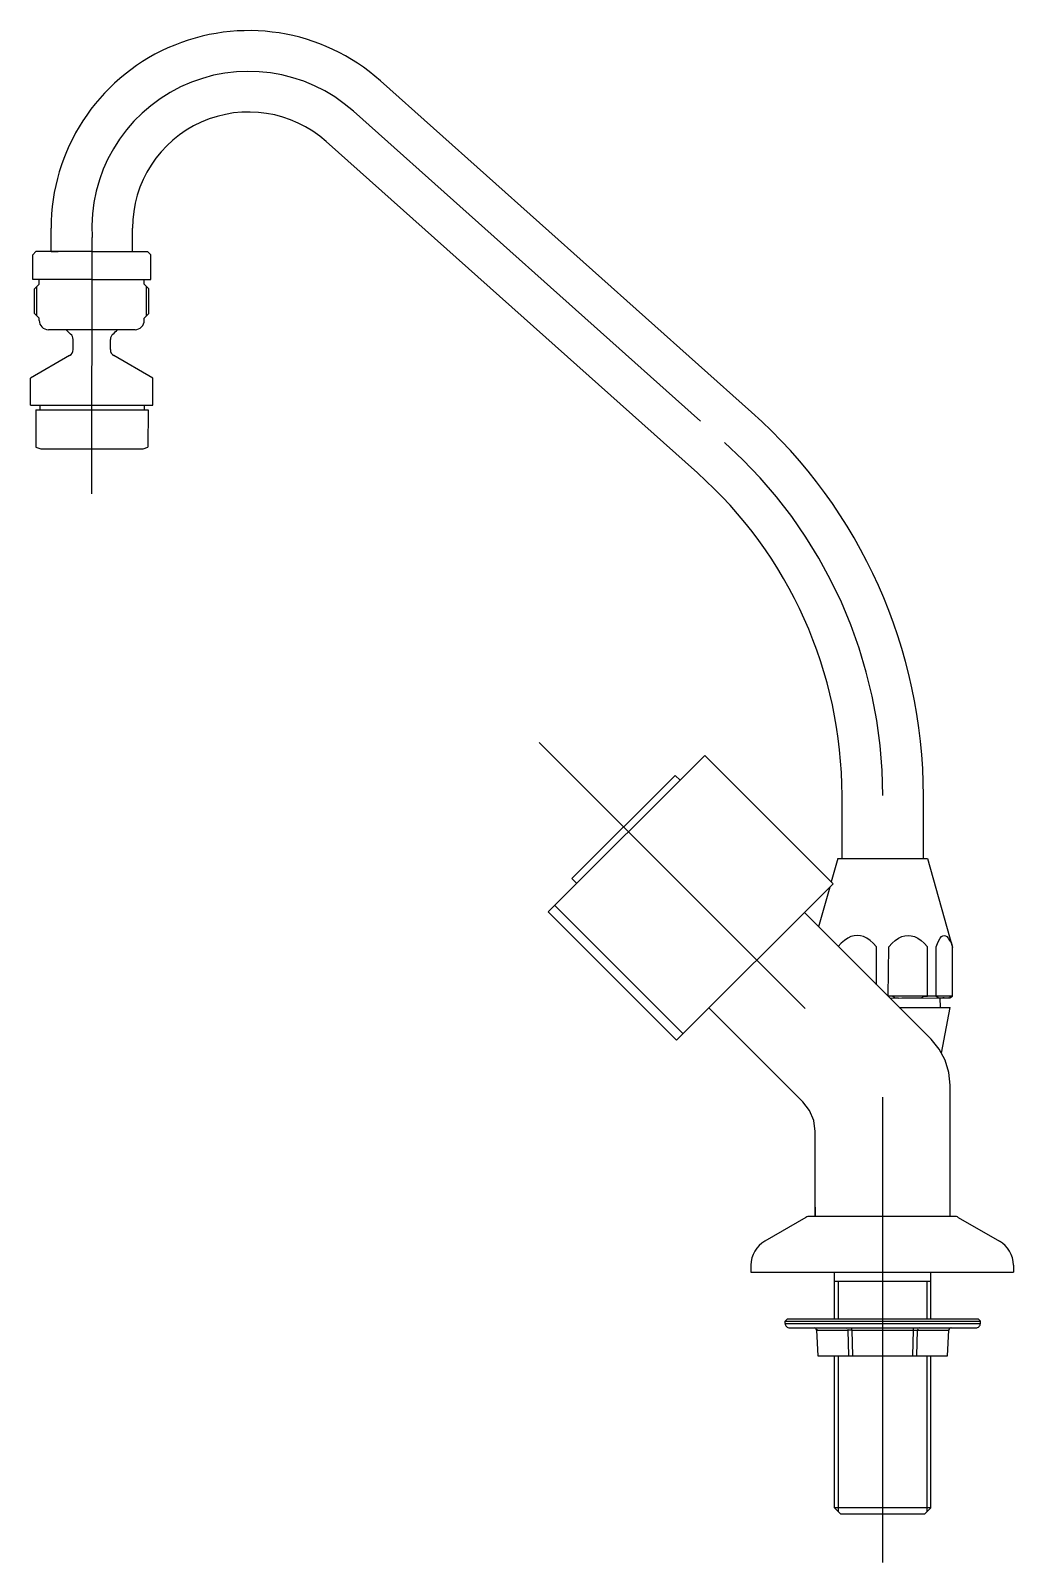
# Model space of a CAD drawing. Extents: x 50.146 to 50.357, y -44.949 to -44.62.
import ezdxf

# ---------------------------------------------------------------- set-up
doc = ezdxf.new("R2010")
doc.units = 0
doc.header["$LTSCALE"] = 0.2
doc.header["$MEASUREMENT"] = 0
doc.linetypes.add('AXES', pattern=[0.54, 0.3, -0.08, 0.08, -0.08])
doc.linetypes.add('CONTINU', pattern=[0])
doc.layers.get('0').update_dxf_attribs({"linetype": 'CONTINUOUS'})
doc.layers.add('DECA_EIXOS', color=5, linetype='AXES')

msp = doc.modelspace()

# ---------------------------------------------------------------- linework, layer by layer
at = {"linetype": 'CONTINU'}
for points in [[(50.22145, -44.63075, 0.647934), (50.15064, -44.66245)], [(50.2098, -44.6438, 0.64793), (50.16814, -44.66245)], [(50.14809, -44.68225, 0.414213), (50.15009, -44.68425)], [(50.15387, -44.68425, 0.046263), (50.15485, -44.68518)], [(50.16395, -44.68518, 0.046026), (50.16492, -44.68425)], [(50.16869, -44.68425, 0.414214), (50.17069, -44.68225)], [(50.15539, -44.68634, 0.227736), (50.15485, -44.68518)], [(50.16395, -44.68518, 0.227751), (50.16339, -44.68634)], [(50.15464, -44.68981, 0.267952), (50.15539, -44.68851)], [(50.16339, -44.68851, 0.267941), (50.16414, -44.68981)], [(50.33815, -44.78445, 0.213777), (50.30122, -44.70198)], [(50.32065, -44.78442, 0.21368), (50.28958, -44.71504)], [(50.31371, -44.87488, 0.131653), (50.31291, -44.8751)], [(50.34565, -44.8751, 0.13167), (50.34485, -44.87488)], [(50.30408, -44.88019, 0.267949), (50.30108, -44.88539)], [(50.35748, -44.88539, 0.267947), (50.35448, -44.88019)], [(50.3084, -44.89788, 0.414214), (50.3094, -44.89888)], [(50.31516, -44.89935, 0.398457), (50.31466, -44.89888)], [(50.34413, -44.89888, 0.398531), (50.34363, -44.89935)], [(50.3494, -44.89888, 0.414221), (50.3504, -44.89788)]]:
    msp.add_lwpolyline(points, format="xyb", dxfattribs=at)
for points in [[(50.22145, -44.63075), (50.30122, -44.70198)], [(50.2098, -44.6438), (50.28958, -44.71504)], [(50.15064, -44.66745), (50.15064, -44.66245)], [(50.16814, -44.66745), (50.16814, -44.66245)], [(50.14669, -44.66816), (50.1474, -44.66745)], [(50.14669, -44.67345), (50.14669, -44.66816)], [(50.15945, -44.66745), (50.1474, -44.66745)], [(50.15064, -44.66745), (50.15214, -44.66745)], [(50.15945, -44.66745), (50.17138, -44.66745)], [(50.16664, -44.66745), (50.16814, -44.66745)], [(50.17209, -44.66816), (50.17138, -44.66745)], [(50.17209, -44.67345), (50.17209, -44.66816)], [(50.14809, -44.67345), (50.14669, -44.67345)], [(50.15944, -44.67345), (50.14669, -44.67345)], [(50.14809, -44.67445), (50.14709, -44.67545)], [(50.14759, -44.68125), (50.14759, -44.67495)], [(50.14809, -44.67445), (50.14809, -44.67345)], [(50.15944, -44.67345), (50.17209, -44.67345)], [(50.17069, -44.67445), (50.17069, -44.67345)], [(50.17169, -44.67545), (50.17069, -44.67445)], [(50.17119, -44.68125), (50.17119, -44.67495)], [(50.14709, -44.68075), (50.14709, -44.67545)], [(50.17169, -44.68075), (50.17169, -44.67545)], [(50.14809, -44.68175), (50.14709, -44.68075)], [(50.14809, -44.68225), (50.14809, -44.68175)], [(50.17169, -44.68075), (50.17069, -44.68175)], [(50.17069, -44.68225), (50.17069, -44.68175)], [(50.15943, -44.68425), (50.15009, -44.68425)], [(50.16869, -44.68425), (50.15943, -44.68425)], [(50.15539, -44.68851), (50.15539, -44.68634)], [(50.16339, -44.68851), (50.16339, -44.68634)], [(50.15464, -44.68981), (50.14625, -44.69465)], [(50.17253, -44.69465), (50.16414, -44.68981)], [(50.14625, -44.70046), (50.14625, -44.69465)], [(50.17253, -44.70046), (50.17253, -44.69465)], [(50.14625, -44.70046), (50.15941, -44.70046)], [(50.14738, -44.70147), (50.14737, -44.70947)], [(50.14738, -44.70147), (50.15941, -44.70149)], [(50.14823, -44.70046), (50.14823, -44.70147)], [(50.15941, -44.70046), (50.17253, -44.70046)], [(50.15941, -44.70149), (50.17148, -44.7015)], [(50.17063, -44.70046), (50.17063, -44.70149)], [(50.17148, -44.7015), (50.17147, -44.70949)], [(50.14737, -44.70947), (50.14843, -44.70987)], [(50.14843, -44.70987), (50.17042, -44.70989)], [(50.17042, -44.70989), (50.17147, -44.70949)], [(50.25752, -44.80944), (50.29119, -44.77577)], [(50.31876, -44.80335), (50.29119, -44.77577)], [(50.26257, -44.80226), (50.28478, -44.78006)], [(50.28584, -44.78112), (50.28478, -44.78006)], [(50.32065, -44.79795), (50.32065, -44.78442)], [(50.33815, -44.79795), (50.33815, -44.78445)], [(50.31975, -44.79795), (50.31834, -44.80293)], [(50.31975, -44.79795), (50.33905, -44.79795)], [(50.32065, -44.79795), (50.33815, -44.79795)], [(50.33905, -44.79795), (50.3444, -44.81709)], [(50.26363, -44.80332), (50.26257, -44.80226)], [(50.28509, -44.83702), (50.31876, -44.80335)], [(50.31801, -44.8041), (50.31562, -44.8126)], [(50.28509, -44.83702), (50.25752, -44.80944)], [(50.28651, -44.8356), (50.25893, -44.80803)], [(50.33979, -44.83677), (50.31257, -44.80955)], [(50.32047, -44.81617), (50.31985, -44.81683)], [(50.32116, -44.81557), (50.32047, -44.81617)], [(50.32188, -44.81507), (50.32116, -44.81557)], [(50.32255, -44.81474), (50.32188, -44.81507)], [(50.32324, -44.81454), (50.32255, -44.81474)], [(50.32392, -44.81447), (50.32324, -44.81454)], [(50.32461, -44.81454), (50.32392, -44.81447)], [(50.3253, -44.81474), (50.32461, -44.81454)], [(50.32599, -44.81509), (50.3253, -44.81474)], [(50.32668, -44.81557), (50.32599, -44.81509)], [(50.32737, -44.81617), (50.32668, -44.81557)], [(50.3281, -44.81695), (50.32737, -44.81617)], [(50.33069, -44.81695), (50.33142, -44.81617)], [(50.33142, -44.81617), (50.33211, -44.81557)], [(50.33211, -44.81557), (50.3328, -44.81509)], [(50.3328, -44.81509), (50.33351, -44.81474)], [(50.33351, -44.81474), (50.33418, -44.81454)], [(50.33418, -44.81454), (50.33487, -44.81447)], [(50.33487, -44.81447), (50.33555, -44.81454)], [(50.33555, -44.81454), (50.33624, -44.81474)], [(50.33624, -44.81474), (50.33693, -44.81509)], [(50.33693, -44.81509), (50.33763, -44.81557)], [(50.33763, -44.81557), (50.33832, -44.81617)], [(50.33832, -44.81617), (50.33905, -44.81695)], [(50.34088, -44.81695), (50.34117, -44.81619)], [(50.34117, -44.81619), (50.34146, -44.81557)], [(50.34146, -44.81557), (50.34176, -44.81507)], [(50.34176, -44.81507), (50.34205, -44.81474)], [(50.34205, -44.81474), (50.34232, -44.81454)], [(50.34232, -44.81454), (50.34261, -44.81447)], [(50.34261, -44.81447), (50.34289, -44.81454)], [(50.34289, -44.81454), (50.34318, -44.81474)], [(50.34318, -44.81474), (50.34346, -44.81509)], [(50.34346, -44.81509), (50.34375, -44.81557)], [(50.34375, -44.81557), (50.34417, -44.81615)], [(50.34417, -44.81615), (50.3444, -44.81709)], [(50.3281, -44.82508), (50.3281, -44.81695)], [(50.33054, -44.82752), (50.33069, -44.81695)], [(50.33905, -44.82752), (50.33905, -44.81695)], [(50.34088, -44.82752), (50.34088, -44.81695)], [(50.3444, -44.82752), (50.3444, -44.81709)], [(50.3444, -44.82752), (50.33054, -44.82752)], [(50.3314, -44.82752), (50.33054, -44.82752)], [(50.33097, -44.82795), (50.34381, -44.82786)], [(50.33211, -44.82794), (50.3314, -44.82752)], [(50.33282, -44.82794), (50.33211, -44.82794)], [(50.33282, -44.82794), (50.33351, -44.82793)], [(50.33297, -44.82995), (50.34388, -44.82995)], [(50.33351, -44.82793), (50.33419, -44.82793)], [(50.33419, -44.82793), (50.33487, -44.82792)], [(50.33487, -44.82792), (50.33555, -44.82792)], [(50.33555, -44.82792), (50.33624, -44.82791)], [(50.33624, -44.82791), (50.33692, -44.82791)], [(50.33692, -44.82791), (50.33763, -44.8279)], [(50.33763, -44.8279), (50.33832, -44.82752)], [(50.33832, -44.82752), (50.33905, -44.82752)], [(50.34088, -44.82752), (50.34118, -44.82764)], [(50.34088, -44.82752), (50.34147, -44.82788)], [(50.34147, -44.82788), (50.34175, -44.82787)], [(50.34175, -44.82787), (50.34204, -44.82787)], [(50.3418, -44.82995), (50.34175, -44.82787)], [(50.34201, -44.83977), (50.34388, -44.82995)], [(50.34204, -44.82787), (50.34232, -44.82787)], [(50.34261, -44.82787), (50.34232, -44.82787)], [(50.34261, -44.82787), (50.34289, -44.82786)], [(50.34289, -44.82786), (50.34317, -44.82786)], [(50.34317, -44.82786), (50.34345, -44.82782)], [(50.34345, -44.82782), (50.34381, -44.82786)], [(50.34381, -44.82786), (50.34407, -44.82752)], [(50.34381, -44.82786), (50.3444, -44.82752)], [(50.34407, -44.82752), (50.3444, -44.82752)], [(50.31226, -44.85025), (50.29206, -44.83005)], [(50.34154, -44.83891), (50.33979, -44.83677)], [(50.34283, -44.84132), (50.34154, -44.83891)], [(50.34362, -44.84393), (50.34283, -44.84132)], [(50.3439, -44.84667), (50.34362, -44.84393)], [(50.3439, -44.87488), (50.3439, -44.84667)], [(50.31369, -44.85212), (50.31226, -44.85025)], [(50.31459, -44.85428), (50.31369, -44.85212)], [(50.3149, -44.85661), (50.31459, -44.85428)], [(50.3149, -44.87488), (50.3149, -44.85661)], [(50.31291, -44.8751), (50.30408, -44.88019)], [(50.34508, -44.87488), (50.31371, -44.87488)], [(50.3149, -44.87291), (50.3149, -44.87488)], [(50.3439, -44.87488), (50.3149, -44.87488)], [(50.34076, -44.87488), (50.3294, -44.87488)], [(50.34565, -44.8751), (50.35448, -44.88019)], [(50.30108, -44.88539), (50.30108, -44.88688)], [(50.35748, -44.88539), (50.35748, -44.88688)], [(50.30108, -44.88688), (50.35748, -44.88688)], [(50.31907, -44.89688), (50.31907, -44.88688)], [(50.33972, -44.88888), (50.31907, -44.88888)], [(50.31987, -44.89688), (50.31987, -44.88888)], [(50.33892, -44.89688), (50.33892, -44.88888)], [(50.33972, -44.89688), (50.33972, -44.88688)], [(50.3084, -44.89738), (50.3089, -44.89688)], [(50.3084, -44.89738), (50.3504, -44.89738)], [(50.3084, -44.89788), (50.3084, -44.89738)], [(50.3084, -44.89788), (50.3504, -44.89788)], [(50.3089, -44.89688), (50.3499, -44.89688)], [(50.3094, -44.89888), (50.3494, -44.89888)], [(50.31486, -44.89888), (50.31507, -44.89894)], [(50.31523, -44.89911), (50.31516, -44.89935)], [(50.32148, -44.89888), (50.32169, -44.89894)], [(50.32185, -44.89911), (50.32191, -44.89935)], [(50.32278, -44.89935), (50.32278, -44.89888)], [(50.3294, -44.89888), (50.3294, -44.89688)], [(50.33601, -44.89935), (50.33601, -44.89888)], [(50.33694, -44.89911), (50.33688, -44.89935)], [(50.33731, -44.89888), (50.3371, -44.89894)], [(50.34356, -44.89911), (50.34363, -44.89935)], [(50.34393, -44.89888), (50.34372, -44.89894)], [(50.3499, -44.89688), (50.3504, -44.89738)], [(50.3504, -44.89788), (50.3504, -44.89738)], [(50.31516, -44.89935), (50.32191, -44.89935)], [(50.31516, -44.89935), (50.31549, -44.90487)], [(50.32213, -44.89935), (50.32191, -44.89935)], [(50.32191, -44.89935), (50.32208, -44.90487)], [(50.32243, -44.89935), (50.32213, -44.89935)], [(50.32278, -44.89935), (50.32243, -44.89935)], [(50.32278, -44.89935), (50.33601, -44.89935)], [(50.32278, -44.89935), (50.32294, -44.90487)], [(50.33585, -44.90487), (50.33601, -44.89935)], [(50.33601, -44.89935), (50.33636, -44.89935)], [(50.33636, -44.89935), (50.33666, -44.89935)], [(50.33666, -44.89935), (50.33688, -44.89935)], [(50.33671, -44.90487), (50.33688, -44.89935)], [(50.33688, -44.89935), (50.34363, -44.89935)], [(50.3433, -44.90487), (50.34363, -44.89935)], [(50.31549, -44.90487), (50.3433, -44.90487)], [(50.31907, -44.93756), (50.31907, -44.90487)], [(50.31987, -44.93836), (50.31987, -44.90487)], [(50.33892, -44.93836), (50.33892, -44.90487)], [(50.33972, -44.93756), (50.33972, -44.90487)], [(50.33972, -44.93756), (50.31907, -44.93756)], [(50.3204, -44.93888), (50.31907, -44.93756)], [(50.33972, -44.93756), (50.3384, -44.93888)], [(50.3384, -44.93888), (50.3204, -44.93888)]]:
    msp.add_lwpolyline(points, dxfattribs=at)
at = {"layer": 'DECA_EIXOS'}
for points in [[(50.21562, -44.63728, 0.668795), (50.15945, -44.66441)], [(50.3294, -44.78442, 0.213736), (50.29539, -44.7085)]]:
    msp.add_lwpolyline(points, format="xyb", dxfattribs=at)
for points in [[(50.21562, -44.63728), (50.29539, -44.7085)], [(50.15939, -44.71952), (50.15945, -44.66441)], [(50.31273, -44.83022), (50.25554, -44.77303)], [(50.3294, -44.94927), (50.3294, -44.78442)]]:
    msp.add_lwpolyline(points, dxfattribs=at)

doc.saveas('drawing.dxf')
